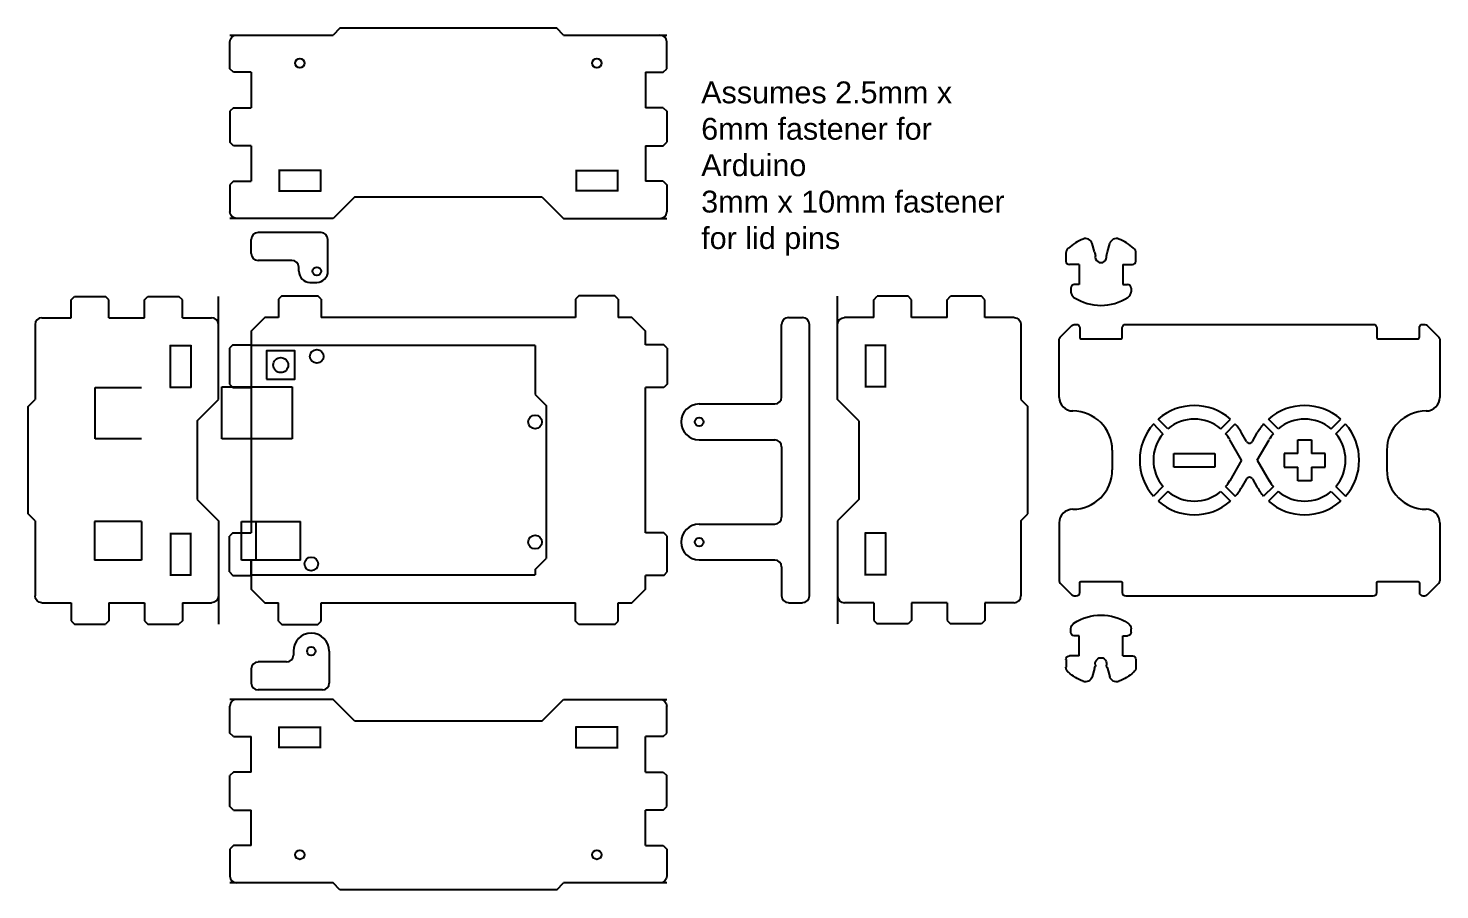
# Model space of a CAD drawing. Header units: inches. Extents: x -41 to 136, y -75 to 43.
# Drawn here: x 123.05 to 135.98, y 16.63 to 24.52 of the extents above; entities that cross this region are included whole.
import ezdxf

# ---------------------------------------------------------------- set-up
doc = ezdxf.new("R2010")
doc.units = ezdxf.units.IN
doc.header["$MEASUREMENT"] = 0
doc.layers.add('CUT', color=1, linetype='Continuous')
doc.styles.get("Standard").update_dxf_attribs({"font": 'arial.ttf'})

# ---------------------------------------------------------------- blocks, each defined once
blk = doc.blocks.new('TabHole2')
for p, q in [((-0.195, 0.0925), (0.195, 0.0925)), ((-0.19, 0.0975), (-0.19, -0.0975)), ((0.19, 0.0975), (0.19, -0.0975)), ((0.195, -0.0925), (-0.195, -0.0925))]:
    blk.add_line(p, q)
blk = doc.blocks.new('TabHole')
blk.add_blockref('TabHole2', (0, 0))
blk = doc.blocks.new('FootCurve')
for p, q in [((-1.14, 0.195), (-0.945, 0)), ((-0.945, 0), (0, 0))]:
    blk.add_line(p, q)
blk = doc.blocks.new('Serration_3')
for p, q in [((0, 1.37025), (0, 1.6175)), ((-0.195, 1.339), (-0.03125, 1.339)), ((-0.195, 1.339), (-0.195, 1.013)), ((-0.03125, 1.339), (0, 1.37025)), ((-0.03125, 1.013), (-0.195, 1.013)), ((-0.03125, 1.013), (0, 0.98175)), ((0, 0.98175), (0, 0.69825)), ((-0.195, 0.667), (-0.03125, 0.667)), ((-0.195, 0.667), (-0.195, 0.341)), ((-0.03125, 0.667), (0, 0.69825)), ((-0.03125, 0.341), (-0.195, 0.341)), ((-0.03125, 0.341), (0, 0.30975)), ((0, 0.30975), (0, 0.0625))]:
    blk.add_line(p, q)
for centre, start, end in [((-0.0625, 1.6175), 0, 90), ((-0.0625, 0.0625), 270, 0)]:
    blk.add_arc(centre, 0.0625, start, end)
blk = doc.blocks.new('Threaded3mmBolt')
blk.add_circle((0, 0), 0.042)
blk = doc.blocks.new('OtherSide')
for p, q in [((-2, -0.0625), (-1.055, -0.0625)), ((-0.9925, 0), (-1.055, -0.0625)), ((-0.9925, 0), (0.9925, 0)), ((0.9925, 0), (1.055, -0.0625)), ((1.055, -0.0625), (2, -0.0625)), ((0.86, -1.5475), (-0.86, -1.5475))]:
    blk.add_line(p, q)
at = {"xscale": -1}
for name, p in [('Serration_3', (-2, -1.7425)), ('TabHole', (-1.36, -1.395)), ('FootCurve', (-2, -1.7425))]:
    blk.add_blockref(name, p, dxfattribs=at)
for name, p in [('Serration_3', (2, -1.7425)), ('TabHole', (1.36, -1.395)), ('FootCurve', (2, -1.7425))]:
    blk.add_blockref(name, p)
at = {"layer": 'CUT'}
for p in [(-1.36, -0.32), (1.36, -0.32)]:
    blk.add_blockref('Threaded3mmBolt', p, dxfattribs=at)
blk = doc.blocks.new('Latch')
for p, q in [((-0.276, 0.026), (-0.276, 0.06)), ((0.276, 0.026), (0.276, 0.06)), ((-0.2, -0.005), (-0.244, -0.005)), ((-0.2, -0.19), (-0.2, -0.005)), ((0.2, -0.19), (0.2, -0.005)), ((0.2, -0.005), (0.244, -0.005)), ((-0.32, -0.221), (-0.32, -0.293)), ((-0.2, -0.19), (-0.289, -0.19)), ((0.2, -0.19), (0.289, -0.19)), ((0.32, -0.221), (0.32, -0.293)), ((-0.06, -0.304), (-0.081, -0.38)), ((0.06, -0.304), (0.081, -0.38))]:
    blk.add_line(p, q)
for centre, radius, start, end in [((0, -0.267), 0.452, 56.8745, 123.1255), ((-0.213, 0.06), 0.0625, 123.1255, 180), ((-0.244, 0.026), 0.0312, 180, 270), ((0.244, 0.026), 0.0312, 270, 0), ((0.213, 0.06), 0.0625, 0, 56.8745), ((-0.289, -0.221), 0.0312, 90, 180), ((0, -0.258), 0.052, 343.6762, 196.3238), ((0.289, -0.221), 0.0312, 0, 90), ((-0.258, -0.293), 0.0625, 180, 228.6806), ((0, 0), 0.452, 228.6806, 248.7914), ((-0.141, -0.364), 0.0625, 248.7914, 345), ((0, -0.32), 0.0625, 146.1714, 165), ((-0.065, -0.277), 0.0156, 326.1714, 16.3238), ((0.065, -0.277), 0.0156, 163.6762, 213.8286), ((0, -0.32), 0.0625, 15, 33.8286), ((0.141, -0.364), 0.0625, 195, 291.2086), ((0, 0), 0.452, 291.2086, 311.3194), ((0.258, -0.293), 0.0625, 311.3194, 0)]:
    blk.add_arc(centre, radius, start, end)
blk = doc.blocks.new('ArduinoUno_Lid')
for p, q in [((-2.515, 0.09), (-2.515, -0.09)), ((0, 0.09), (0, -0.09)), ((0.485, -0.575), (0.485, -1.105)), ((0.369, -1.233), (0.476, -1.127))]:
    blk.add_line(p, q)
for points in [[(-3, 0.575), (-3, 1.105, -0.198912), (-2.991, 1.127), (-2.884, 1.233, -0.198912), (-2.862, 1.243), (-2.844, 1.243, -0.414214), (-2.813, 1.211), (-2.813, 1.126, 0.414214), (-2.797, 1.11), (-2.438, 1.11, 0.414214), (-2.423, 1.126), (-2.423, 1.211, -0.414214), (-2.391, 1.243), (-0.124, 1.243, -0.414214), (-0.092, 1.211), (-0.092, 1.126, 0.414214), (-0.077, 1.11), (0.282, 1.11, 0.414214), (0.298, 1.126), (0.298, 1.211, -0.414214), (0.329, 1.243), (0.347, 1.243, -0.198912), (0.369, 1.233), (0.476, 1.127, -0.198912), (0.485, 1.105), (0.485, 0.575)], [(-3, -0.575), (-3, -1.105, 0.198912), (-2.991, -1.127), (-2.884, -1.233, 0.198912), (-2.862, -1.242), (-2.844, -1.242, 0.414214), (-2.813, -1.211), (-2.813, -1.126, -0.414214), (-2.797, -1.11), (-2.438, -1.11, -0.414214), (-2.423, -1.126), (-2.423, -1.211, 0.414214), (-2.391, -1.242), (-0.124, -1.242, 0.414214), (-0.092, -1.211), (-0.092, -1.126, -0.414214), (-0.077, -1.11), (0.282, -1.11, -0.414214), (0.298, -1.126), (0.298, -1.211, 0.414214), (0.329, -1.242), (0.347, -1.242)]]:
    blk.add_lwpolyline(points, format="xyb")
for centre, radius, start, end in [((-2.875, 0.575), 0.125, 180, 270), ((0.36, 0.575), 0.125, 270, 0), ((-2.875, 0.09), 0.36, 0, 90), ((0.36, 0.09), 0.36, 90, 180), ((-2.875, -0.09), 0.36, 270, 0), ((0.36, -0.09), 0.36, 180, 270), ((-2.875, -0.575), 0.125, 90, 180), ((0.36, -0.575), 0.125, 0, 90), ((0.454, -1.105), 0.0312, 315, 0), ((0.347, -1.211), 0.0312, 270, 315)]:
    blk.add_arc(centre, radius, start, end)
blk = doc.blocks.new('ArduinoLogo')
for p, q in [((-0.792, 0.242), (-0.88, 0.331)), ((-0.747, 0.286), (-0.836, 0.375)), ((-0.263, 0.286), (-0.174, 0.375)), ((-0.219, 0.242), (-0.13, 0.331)), ((0.219, 0.242), (0.13, 0.331)), ((0.263, 0.286), (0.174, 0.375)), ((0.747, 0.286), (0.836, 0.375)), ((0.792, 0.242), (0.88, 0.331)), ((-0.072, 0), (-0.18, 0.187)), ((-0.027, 0.172), (-0.072, 0.25)), ((0.027, 0.172), (0.072, 0.25)), ((0.072, 0), (0.18, 0.187)), ((0.443, 0.062), (0.443, 0.187)), ((0.443, 0.187), (0.568, 0.187)), ((0.568, 0.187), (0.568, 0.062)), ((-0.693, -0.063), (-0.693, 0.062)), ((-0.693, 0.062), (-0.318, 0.062)), ((-0.318, 0.062), (-0.318, -0.063)), ((-0.072, 0), (-0.18, -0.188)), ((0.072, 0), (0.18, -0.188)), ((0.443, 0.062), (0.318, 0.062)), ((0.318, 0.062), (0.318, -0.063)), ((0.693, 0.062), (0.568, 0.062)), ((0.693, -0.063), (0.693, 0.062)), ((-0.318, -0.063), (-0.693, -0.063)), ((0.318, -0.063), (0.443, -0.063)), ((0.443, -0.188), (0.443, -0.063)), ((0.568, -0.063), (0.568, -0.188)), ((0.568, -0.063), (0.693, -0.063)), ((-0.792, -0.242), (-0.88, -0.331)), ((-0.219, -0.242), (-0.13, -0.331)), ((-0.027, -0.172), (-0.072, -0.25)), ((0.027, -0.172), (0.072, -0.25)), ((0.219, -0.242), (0.13, -0.331)), ((0.568, -0.188), (0.443, -0.188)), ((0.792, -0.242), (0.88, -0.331)), ((-0.747, -0.286), (-0.836, -0.375)), ((-0.263, -0.286), (-0.174, -0.375)), ((0.263, -0.286), (0.174, -0.375)), ((0.747, -0.286), (0.836, -0.375))]:
    blk.add_line(p, q)
for centre, radius, start, end in [((-0.505, 0), 0.5, 48.5833, 131.4167), ((0.505, 0), 0.5, 48.5833, 131.4167), ((-0.505, 0), 0.5, 138.5833, 221.4167), ((-0.505, 0), 0.375, 49.7802, 130.2198), ((-0.505, 0), 0.5, 30, 41.4167), ((0.505, 0), 0.5, 138.5833, 150), ((0.505, 0), 0.375, 49.7802, 130.2198), ((0.505, 0), 0.5, 318.5833, 41.4167), ((-0.505, 0), 0.375, 139.7802, 220.2198), ((-0.505, 0), 0.375, 30, 40.2198), ((0, 0.187), 0.0312, 210, 330), ((0.505, 0), 0.375, 139.7802, 150), ((0.505, 0), 0.375, 319.7802, 40.2198), ((-0.505, 0), 0.375, 319.7802, 330), ((-0.505, 0), 0.5, 318.5833, 330), ((0, -0.188), 0.0312, 30, 150), ((0.505, 0), 0.5, 210, 221.4167), ((0.505, 0), 0.375, 210, 220.2198), ((-0.505, 0), 0.5, 228.5833, 311.4167), ((-0.505, 0), 0.375, 229.7802, 310.2198), ((0.505, 0), 0.5, 228.5833, 311.4167), ((0.505, 0), 0.375, 229.7802, 310.2198)]:
    blk.add_arc(centre, radius, start, end)
blk = doc.blocks.new('Arduino_Plan')
for p, q in [((-2.6, 0), (-2.6, -0.38)), ((0, 0), (-2.6, 0)), ((0, 0), (0, -0.45)), ((-2.87, -0.855), (-2.87, -0.38)), ((-2.87, -0.38), (-2.225, -0.38)), ((-2.225, -0.38), (-2.225, -0.855)), ((0, -0.45), (0.1, -0.55)), ((0.1, -0.55), (0.1, -1.95)), ((-2.225, -0.855), (-2.87, -0.855)), ((-2.6, -0.855), (-2.6, -1.612)), ((-2.69, -1.965), (-2.69, -1.612)), ((-2.69, -1.965), (-2.69, -1.612)), ((-2.69, -1.612), (-2.555, -1.612)), ((-2.555, -1.965), (-2.555, -1.612)), ((-2.555, -1.612), (-2.15, -1.612)), ((-2.15, -1.965), (-2.15, -1.612)), ((-2.555, -1.965), (-2.69, -1.965)), ((-2.6, -1.965), (-2.6, -2.1)), ((-2.6, -2.1), (-2.6, -1.965)), ((-2.15, -1.965), (-2.555, -1.965)), ((0, -2.05), (0.1, -1.95)), ((0, -2.05), (0, -2.1)), ((-2.6, -2.1), (0, -2.1))]:
    blk.add_line(p, q)
blk.add_lwpolyline([(-2.46, -0.31), (-2.2, -0.31), (-2.2, -0.05), (-2.46, -0.05)], close=True)
for centre, radius in [((-2.33, -0.18), 0.0689), ((-2, -0.1), 0.0625), ((0, -0.7), 0.0625), ((0, -1.8), 0.0625), ((-2.05, -2), 0.0625)]:
    blk.add_circle(centre, radius)
blk = doc.blocks.new('Serration_2')
for p, q in [((0, 1.6175), (0, 1.349)), ((0, 1.349), (0.16375, 1.349)), ((0.16375, 1.349), (0.195, 1.31775)), ((0.195, 1.31775), (0.195, 1.03425)), ((0.16375, 1.003), (0.195, 1.03425)), ((0, 1.003), (0, 0.677)), ((0, 1.003), (0.16375, 1.003)), ((0, 0.677), (0.16375, 0.677)), ((0.16375, 0.677), (0.195, 0.64575)), ((0.195, 0.64575), (0.195, 0.36225)), ((0, 0.331), (0, 0.0625)), ((0, 0.331), (0.16375, 0.331)), ((0.16375, 0.331), (0.195, 0.36225))]:
    blk.add_line(p, q)
for centre, start, end in [((-0.0625, 1.6175), 0, 90), ((-0.0625, 0.0625), 270, 0)]:
    blk.add_arc(centre, 0.0625, start, end)
blk = doc.blocks.new('ArduinoFront')
for p, q in [((0.062, 1.212), (0.062, 0.524)), ((0, 0.462), (0.062, 0.524)), ((0.613, 0.164), (0.613, 0.634)), ((0.613, 0.634), (1.038, 0.634)), ((0, -0.523), (0, 0.462)), ((1.547, 0.329), (1.547, -0.391)), ((1.038, 0.164), (0.613, 0.164)), ((0.062, -0.586), (0, -0.523)), ((0.062, -0.586), (0.062, -1.273)), ((0.608, -0.593), (0.608, -0.946)), ((1.038, -0.593), (0.608, -0.593)), ((1.038, -0.593), (1.038, -0.946)), ((1.038, -0.946), (0.608, -0.946))]:
    blk.add_line(p, q)
at = {"rotation": 90}
for name, p in [('Serration_2', (1.742, 1.274)), ('FootCurve', (1.742, 1.469)), ('TabHole', (1.395, 0.829))]:
    blk.add_blockref(name, p, dxfattribs=at)
at = {"xscale": -1, "rotation": 90}
for name, p in [('FootCurve', (1.742, -1.531)), ('TabHole', (1.395, -0.891)), ('Serration_2', (1.742, -1.336))]:
    blk.add_blockref(name, p, dxfattribs=at)
blk = doc.blocks.new('Arduino_Spacer1')
for p, q in [((-0.6, 0.162), (-0.6, 0.292)), ((0.039, 0.355), (-0.537, 0.355)), ((0.102, 0), (0.102, 0.292)), ((-0.227, 0.1), (-0.537, 0.1)), ((-0.164, 0), (-0.164, 0.037)), ((-0.062, -0.102), (0, -0.102))]:
    blk.add_line(p, q)
blk.add_circle((0, 0), 0.0392)
for centre, radius, start, end in [((-0.537, 0.292), 0.0625, 90, 180), ((0.039, 0.292), 0.0625, 0, 90), ((-0.537, 0.162), 0.0625, 180, 270), ((-0.227, 0.037), 0.0625, 0, 90), ((-0.062, 0), 0.102, 180, 270), ((0, 0), 0.102, 270, 0)]:
    blk.add_arc(centre, radius, start, end)
blk = doc.blocks.new('Arduino_Base')
for p, q in [((-1.52375, 0.2), (-1.555, 0.16875)), ((-1.555, 0.16875), (-1.555, 0)), ((-1.52375, 0.2), (-1.19625, 0.2)), ((-1.165, 0.16875), (-1.19625, 0.2)), ((-1.165, 0.16875), (-1.165, 0)), ((1.19625, 0.2), (1.165, 0.16875)), ((1.165, 0.16875), (1.165, 0)), ((1.52375, 0.2), (1.19625, 0.2)), ((1.555, 0.16875), (1.52375, 0.2)), ((1.555, 0.16875), (1.555, 0)), ((-1.97375, -0.25), (-2.005, -0.28125)), ((-1.97375, -0.25), (-1.805, -0.25)), ((1.97375, -0.25), (1.805, -0.25)), ((2.005, -0.28125), (1.97375, -0.25)), ((-2.005, -0.28125), (-2.005, -0.60875)), ((2.005, -0.28125), (2.005, -0.60875)), ((-2.005, -0.60875), (-1.97375, -0.64)), ((-1.97375, -0.64), (-1.805, -0.64)), ((1.805, -1.97), (1.805, -0.64)), ((1.97375, -0.64), (1.805, -0.64)), ((2.005, -0.60875), (1.97375, -0.64)), ((-1.97375, -1.97), (-2.005, -2.00125)), ((-2.005, -2.32875), (-2.005, -2.00125)), ((-1.97375, -1.97), (-1.805, -1.97)), ((1.97375, -1.97), (1.805, -1.97)), ((2.005, -2.00125), (1.97375, -1.97)), ((2.005, -2.32875), (2.005, -2.00125)), ((-2.005, -2.32875), (-1.97375, -2.36)), ((-1.97375, -2.36), (-1.805, -2.36)), ((1.97375, -2.36), (1.805, -2.36)), ((1.97375, -2.36), (2.005, -2.32875)), ((-1.555, -2.77875), (-1.555, -2.61)), ((-1.165, -2.77875), (-1.165, -2.61)), ((1.165, -2.77875), (1.165, -2.61)), ((1.555, -2.77875), (1.555, -2.61)), ((-1.555, -2.77875), (-1.52375, -2.81)), ((-1.52375, -2.81), (-1.19625, -2.81)), ((-1.19625, -2.81), (-1.165, -2.77875)), ((1.19625, -2.81), (1.165, -2.77875)), ((1.52375, -2.81), (1.19625, -2.81)), ((1.52375, -2.81), (1.555, -2.77875))]:
    blk.add_line(p, q)
for points in [[(-1.555, 0), (-1.68, 0), (-1.805, -0.125), (-1.805, -0.25)], [(1.165, 0), (-1.165, 0)], [(1.805, -0.25), (1.805, -0.125), (1.68, 0), (1.555, 0)], [(-1.805, -0.64), (-1.805, -1.97)], [(-1.805, -2.36), (-1.805, -2.485), (-1.68, -2.61), (-1.555, -2.61)], [(1.555, -2.61), (1.68, -2.61), (1.805, -2.485), (1.805, -2.36)], [(-1.165, -2.61), (1.165, -2.61)]]:
    blk.add_lwpolyline(points)
blk = doc.blocks.new('Arduino_Spacer_Back')
for p, q in [((0.818, 0.955), (0.948, 0.955)), ((0.755, 0.227), (0.755, 0.892)), ((1.01, -1.592), (1.01, 0.892)), ((0, 0.164), (0.693, 0.164)), ((0, -0.164), (0.693, -0.164)), ((0.755, -0.227), (0.755, -0.873)), ((0, -0.936), (0.693, -0.936)), ((0, -1.264), (0.693, -1.264)), ((0.755, -1.327), (0.755, -1.592)), ((0.818, -1.655), (0.948, -1.655))]:
    blk.add_line(p, q)
for centre in [(0, 0), (0, -1.1)]:
    blk.add_circle(centre, 0.0392)
for centre, radius, start, end in [((0.818, 0.892), 0.0625, 90, 180), ((0.948, 0.892), 0.0625, 0, 90), ((0, 0), 0.164, 90, 270), ((0.693, 0.227), 0.0625, 270, 0), ((0.693, -0.227), 0.0625, 0, 90), ((0.693, -0.873), 0.0625, 270, 0), ((0, -1.1), 0.164, 90, 270), ((0.693, -1.327), 0.0625, 0, 90), ((0.818, -1.592), 0.0625, 180, 270), ((0.948, -1.592), 0.0625, 270, 0)]:
    blk.add_arc(centre, radius, start, end)
blk = doc.blocks.new('Arduino_Spacer_Last')
for p, q in [((-0.164, 0), (-0.164, -0.037)), ((0.164, 0), (0.164, -0.293)), ((-0.227, -0.1), (-0.487, -0.1)), ((-0.55, -0.163), (-0.55, -0.293)), ((0.102, -0.355), (-0.487, -0.355))]:
    blk.add_line(p, q)
blk.add_circle((0, 0), 0.0392)
for centre, radius, start, end in [((0, 0), 0.164, 0, 180), ((-0.487, -0.163), 0.0625, 90, 180), ((-0.227, -0.037), 0.0625, 270, 0), ((-0.487, -0.293), 0.0625, 180, 270), ((0.102, -0.293), 0.0625, 270, 0)]:
    blk.add_arc(centre, radius, start, end)
blk = doc.blocks.new('Arduino_Back')
for p, q in [((-0.0625, 1.2425), (-0.0625, 0.555)), ((-0.0625, 0.555), (0, 0.4925)), ((0, -0.4925), (0, 0.4925)), ((-1.5475, 0.36), (-1.5475, -0.36)), ((-0.0625, -0.555), (0, -0.4925)), ((-0.0625, -0.555), (-0.0625, -1.2425))]:
    blk.add_line(p, q)
at = {"xscale": -1, "rotation": 270}
for name, p in [('FootCurve', (-1.7425, 1.5)), ('Serration_2', (-1.7425, 1.305)), ('TabHole', (-1.395, 0.86))]:
    blk.add_blockref(name, p, dxfattribs=at)
at = {"rotation": 270}
for name, p in [('FootCurve', (-1.7425, -1.5)), ('TabHole', (-1.395, -0.86)), ('Serration_2', (-1.7425, -1.305))]:
    blk.add_blockref(name, p, dxfattribs=at)
blk = doc.blocks.new('Arduino_Left')
for p, q in [((-2, 1.485), (-1.055, 1.485)), ((-0.9925, 1.5475), (-1.055, 1.485)), ((0.9925, 1.5475), (-0.9925, 1.5475)), ((1.055, 1.485), (0.9925, 1.5475)), ((1.055, 1.485), (2, 1.485))]:
    blk.add_line(p, q)
blk.add_lwpolyline([(0.86, 0), (-0.86, 0)])
at = {"xscale": -1}
for name, p in [('Serration_3', (-2, -0.195)), ('TabHole', (-1.36, 0.1525)), ('FootCurve', (-2, -0.195))]:
    blk.add_blockref(name, p, dxfattribs=at)
for name, p in [('Serration_3', (2, -0.195)), ('TabHole', (1.36, 0.1525)), ('FootCurve', (2, -0.195))]:
    blk.add_blockref(name, p)
at = {"layer": 'CUT'}
for p in [(-1.36, 1.2275), (1.36, 1.2275)]:
    blk.add_blockref('Threaded3mmBolt', p, dxfattribs=at)

msp = doc.modelspace()

# ---------------------------------------------------------------- block references
msp.add_blockref('Arduino_Plan', (127.692, 21.615))
at = {"layer": 'CUT'}
for name, p in [('Arduino_Left', (126.897, 22.972)), ('Arduino_Spacer1', (125.692, 22.294)), ('ArduinoFront', (123.05, 20.595)), ('Arduino_Base', (126.897, 21.87)), ('Arduino_Back', (132.204, 20.565)), ('Arduino_Spacer_Back', (129.194, 20.915)), ('ArduinoUno_Lid', (135.492, 20.565)), ('ArduinoLogo', (134.234, 20.565)), ('Arduino_Spacer_Last', (125.642, 18.817))]:
    msp.add_blockref(name, p, dxfattribs=at)
at = {"layer": 'CUT', "rotation": 180}
for name, p in [('Latch', (132.874, 22.167)), ('OtherSide', (126.897, 16.632))]:
    msp.add_blockref(name, p, dxfattribs=at)
at = {"layer": 'CUT', "xscale": -1}
msp.add_blockref('Latch', (132.874, 18.962), dxfattribs=at)

# ---------------------------------------------------------------- texts
at = {"insert": (129.213, 24.032), "char_height": 0.2, "attachment_point": 1}
msp.add_mtext_dynamic_manual_height_columns('Assumes 2.5mm x 6mm fastener for Arduino\\P3mm x 10mm fastener\\Pfor lid pins', width=2.98155, gutter_width=1, heights=[0], dxfattribs=at)

doc.saveas('drawing.dxf')
